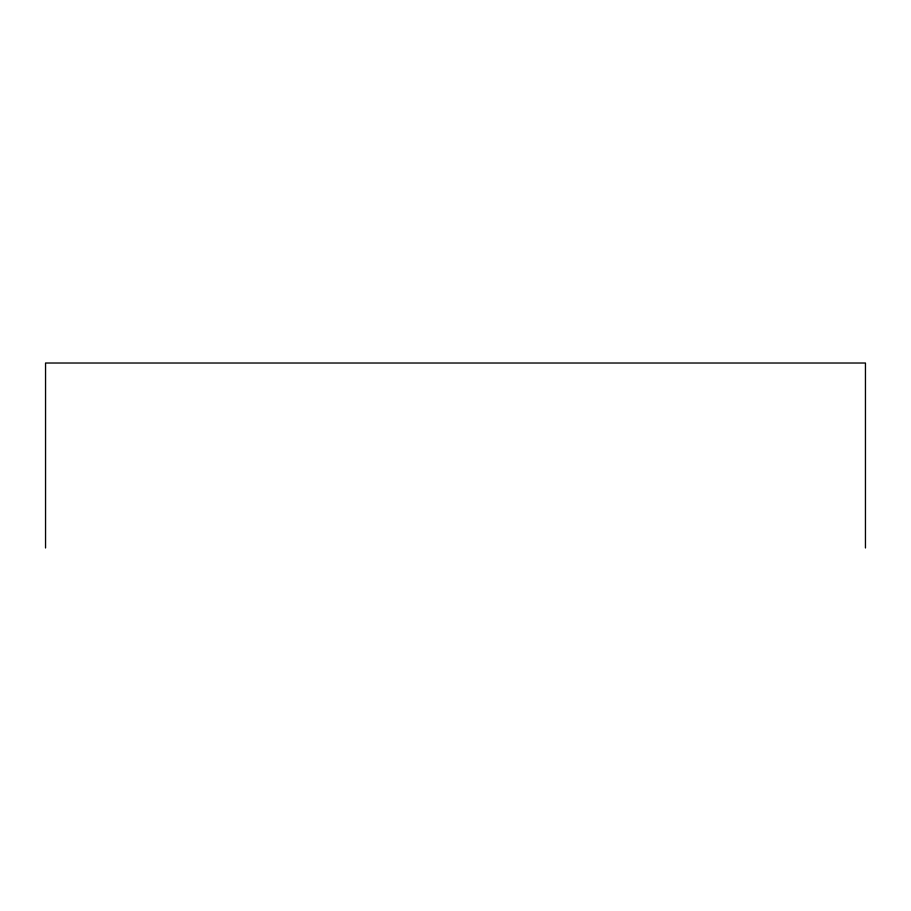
<?xml version="1.0" encoding="UTF-8"?>
<svg xmlns="http://www.w3.org/2000/svg" width="911" height="911" viewBox="0 0 911 911"><rect width="100%" height="100%" fill="white"/><g stroke="black" fill="none" stroke-linecap="round" stroke-linejoin="round"><path stroke-width="1.37" d="M865.45 547.978L865.45 363.022L45.55 363.022L45.55 547.978"/></g></svg>
